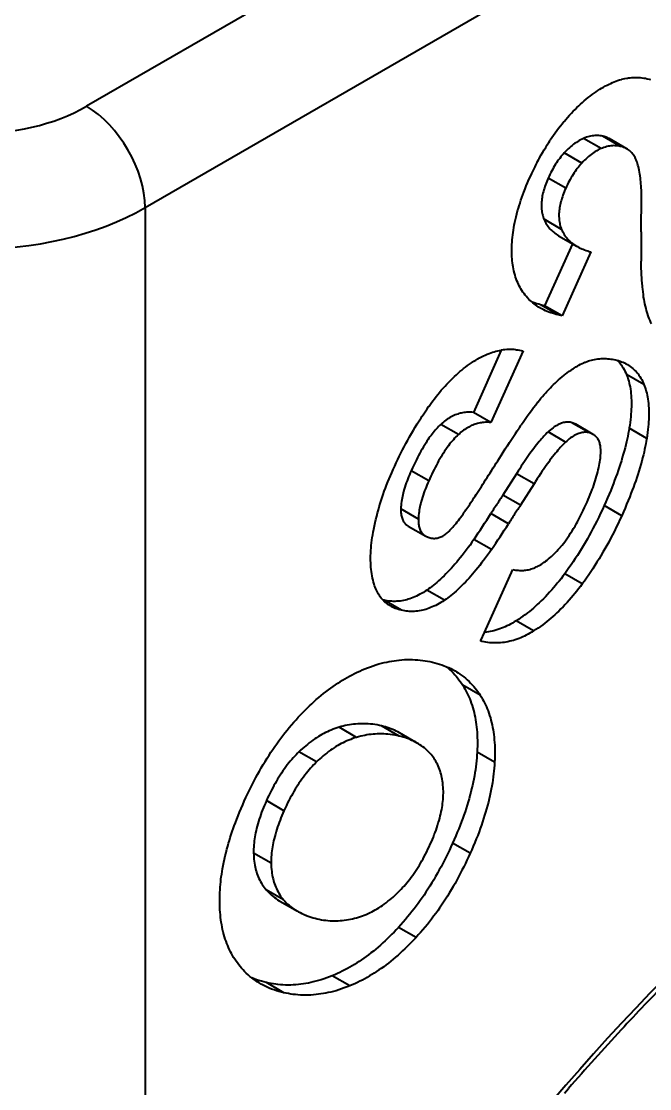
# Model space of a CAD drawing. Header units: millimetres. Extents: x 15 to 415, y 5 to 292.
# Drawn here: x 291.45 to 299.05, y 126.95 to 139.85 of the extents above; entities that cross this region are included whole.
import ezdxf

# ---------------------------------------------------------------- set-up
doc = ezdxf.new("R2010")
doc.units = ezdxf.units.MM
doc.layers.add('Geometries', color=7, linetype='Continuous')

msp = doc.modelspace()

# ---------------------------------------------------------------- linework, layer by layer
at = {"layer": 'Geometries', "linetype": 'Continuous', "lineweight": 40}
for p, q in [((301.58, 144.21), (292.244, 138.819)), ((292.951, 137.595), (302.288, 142.985)), ((298.016, 138.631), (298.022, 138.64)), ((297.845, 138.401), (297.851, 138.41)), ((298.465, 138.308), (298.252, 138.43)), ((298.7, 138.335), (298.488, 138.457)), ((298.776, 138.306), (298.564, 138.428)), ((297.711, 138.176), (297.715, 138.184)), ((298.231, 138.133), (298.019, 138.255)), ((298.038, 137.829), (297.826, 137.951)), ((298.954, 137.656), (298.954, 137.661)), ((292.951, 137.595), (292.951, 123.196)), ((297.988, 137.331), (297.776, 137.454)), ((297.957, 137.251), (298.118, 137.158)), ((298.118, 137.158), (297.782, 136.409)), ((298.118, 137.158), (298.169, 137.129)), ((298.342, 137.061), (297.994, 136.287)), ((298.949, 136.933), (298.949, 136.948)), ((297.728, 136.382), (297.716, 136.389)), ((297.782, 136.409), (297.734, 136.42)), ((297.947, 136.298), (297.734, 136.42)), ((297.994, 136.287), (297.782, 136.409)), ((297.994, 136.287), (297.947, 136.298)), ((297.258, 135.872), (296.921, 135.12)), ((297.521, 135.862), (297.133, 134.997)), ((298.776, 135.702), (298.78, 135.7)), ((298.023, 135.573), (298.035, 135.582)), ((298.127, 135.648), (298.14, 135.656)), ((298.984, 135.455), (298.772, 135.577)), ((297.133, 134.997), (296.921, 135.12)), ((296.739, 134.853), (296.527, 134.975)), ((298.315, 134.875), (298.103, 134.997)), ((298.37, 134.854), (298.158, 134.976)), ((299.018, 134.806), (298.805, 134.929)), ((298.036, 134.76), (297.824, 134.883)), ((296.381, 134.292), (296.168, 134.414)), ((297.441, 134.377), (297.278, 134.12)), ((297.654, 134.255), (297.441, 134.377)), ((297.654, 134.255), (297.49, 133.998)), ((297.49, 133.998), (297.278, 134.12)), ((296.256, 133.83), (296.044, 133.953)), ((297.345, 133.773), (297.133, 133.896)), ((298.714, 133.871), (298.502, 133.994)), ((296.132, 133.746), (296.344, 133.623)), ((297.141, 133.463), (296.928, 133.585)), ((297.057, 132.46), (297.399, 133.221)), ((297.399, 133.221), (297.414, 133.218)), ((298.237, 133.046), (298.025, 133.168)), ((296.571, 132.85), (296.359, 132.972)), ((295.841, 132.85), (295.826, 132.854)), ((296.053, 132.728), (295.841, 132.85)), ((297.649, 132.478), (297.437, 132.601)), ((297.01, 132.356), (297.012, 132.361)), ((297.028, 132.351), (297.01, 132.356)), ((297.012, 132.361), (297.057, 132.46)), ((297.028, 132.351), (297.012, 132.361)), ((297.004, 131.701), (296.792, 131.823)), ((295.508, 131.192), (295.296, 131.315)), ((296.023, 131.208), (295.811, 131.331)), ((296.241, 131.124), (296.029, 131.247)), ((295.025, 130.896), (294.812, 131.018)), ((297.178, 130.891), (296.966, 131.013)), ((294.63, 130.305), (294.418, 130.428)), ((296.882, 129.791), (296.67, 129.913)), ((294.475, 129.672), (294.263, 129.794)), ((293.854, 129.298), (293.855, 129.319)), ((294.626, 129.229), (294.414, 129.351)), ((294.582, 129.213), (294.795, 129.09)), ((294.893, 129.043), (294.909, 129.036)), ((296.227, 128.774), (296.015, 128.896)), ((294.242, 128.285), (294.24, 128.286)), ((294.24, 128.286), (294.24, 128.286)), ((294.63, 128.106), (294.418, 128.229)), ((295.427, 128.189), (295.215, 128.312))]:
    msp.add_line(p, q, dxfattribs=at)
at = {"layer": 'Geometries', "linetype": 'Continuous', "lineweight": 40, "flags": 128}
for points in [[(298.368, 138.97), (298.38, 138.978), (298.404, 138.995), (298.426, 139.01), (298.449, 139.025), (298.472, 139.039), (298.495, 139.052), (298.518, 139.065)], [(298.518, 139.065), (298.54, 139.076), (298.54, 139.076)], [(298.54, 139.076), (298.561, 139.087), (298.581, 139.096), (298.602, 139.106), (298.623, 139.114), (298.644, 139.122), (298.664, 139.129), (298.687, 139.137), (298.71, 139.143), (298.717, 139.145)], [(298.717, 139.145), (298.732, 139.149), (298.754, 139.154), (298.777, 139.158), (298.784, 139.16)], [(298.784, 139.16), (298.797, 139.162), (298.817, 139.164), (298.837, 139.166), (298.857, 139.167), (298.877, 139.168), (298.896, 139.168), (298.909, 139.168)], [(298.909, 139.168), (298.916, 139.167), (298.938, 139.166), (298.959, 139.164), (298.981, 139.161), (298.999, 139.157)], [(298.999, 139.157), (299.002, 139.157), (299.023, 139.152)], [(299.023, 139.152), (299.046, 139.147), (299.062, 139.142)], [(298.196, 138.826), (298.217, 138.846), (298.239, 138.866), (298.261, 138.885), (298.284, 138.905), (298.308, 138.924), (298.332, 138.943), (298.356, 138.961), (298.368, 138.97)], [(298.022, 138.64), (298.038, 138.658), (298.06, 138.684), (298.083, 138.71), (298.106, 138.735), (298.128, 138.759), (298.151, 138.782), (298.173, 138.804), (298.195, 138.825), (298.196, 138.826)], [(298.252, 138.43), (298.235, 138.422), (298.218, 138.414), (298.2, 138.404), (298.183, 138.394), (298.166, 138.383), (298.149, 138.372), (298.133, 138.36), (298.116, 138.347), (298.099, 138.333), (298.083, 138.319), (298.067, 138.304), (298.051, 138.288), (298.034, 138.272), (298.019, 138.255)], [(298.488, 138.457), (298.472, 138.461), (298.456, 138.463), (298.439, 138.465), (298.423, 138.466), (298.406, 138.466), (298.389, 138.465), (298.373, 138.464), (298.356, 138.461), (298.339, 138.458), (298.322, 138.454), (298.305, 138.449), (298.287, 138.444), (298.27, 138.438), (298.252, 138.43)], [(298.564, 138.428), (298.563, 138.429), (298.551, 138.435), (298.539, 138.441), (298.527, 138.446), (298.514, 138.45), (298.502, 138.454), (298.488, 138.457)], [(297.715, 138.184), (297.726, 138.203), (297.742, 138.233), (297.76, 138.263), (297.777, 138.292), (297.795, 138.321), (297.814, 138.352), (297.83, 138.377)], [(297.83, 138.377), (297.833, 138.382), (297.845, 138.401)], [(298.465, 138.308), (298.447, 138.3), (298.43, 138.291), (298.412, 138.282), (298.395, 138.272), (298.378, 138.261), (298.361, 138.25), (298.345, 138.237), (298.328, 138.224), (298.312, 138.211), (298.295, 138.197), (298.279, 138.182), (298.263, 138.166), (298.247, 138.15), (298.231, 138.133)], [(298.7, 138.335), (298.684, 138.338), (298.668, 138.341), (298.651, 138.343), (298.635, 138.343), (298.618, 138.344), (298.602, 138.343), (298.585, 138.341), (298.568, 138.339), (298.551, 138.336), (298.534, 138.332), (298.517, 138.327), (298.499, 138.321), (298.482, 138.315), (298.465, 138.308)], [(298.776, 138.306), (298.775, 138.306), (298.763, 138.313), (298.751, 138.318), (298.739, 138.323), (298.727, 138.328), (298.714, 138.332), (298.7, 138.335)], [(298.905, 138.127), (298.9, 138.143), (298.895, 138.158), (298.889, 138.173), (298.883, 138.187), (298.876, 138.2), (298.868, 138.213), (298.861, 138.225), (298.854, 138.236), (298.846, 138.246), (298.837, 138.256), (298.828, 138.265), (298.818, 138.275), (298.808, 138.284), (298.798, 138.292), (298.786, 138.299), (298.776, 138.306)], [(297.666, 138.088), (297.675, 138.107), (297.692, 138.14), (297.697, 138.15)], [(297.697, 138.15), (297.709, 138.172), (297.711, 138.176)], [(298.019, 138.255), (298.005, 138.24), (297.991, 138.224), (297.978, 138.207), (297.965, 138.19), (297.952, 138.173), (297.939, 138.155), (297.927, 138.137), (297.915, 138.118), (297.903, 138.099), (297.891, 138.079), (297.88, 138.059), (297.868, 138.038), (297.857, 138.017), (297.846, 137.996), (297.836, 137.974), (297.826, 137.951)], [(297.61, 137.971), (297.626, 138.006), (297.642, 138.04), (297.658, 138.073), (297.666, 138.088)], [(298.231, 138.133), (298.217, 138.117), (298.203, 138.101), (298.19, 138.085), (298.177, 138.068), (298.164, 138.051), (298.151, 138.033), (298.139, 138.014), (298.127, 137.996), (298.115, 137.976), (298.103, 137.957), (298.092, 137.936), (298.08, 137.916), (298.069, 137.895), (298.059, 137.873), (298.048, 137.851), (298.038, 137.829)], [(298.954, 137.661), (298.954, 137.691), (298.954, 137.721), (298.953, 137.75), (298.953, 137.779), (298.952, 137.806), (298.95, 137.833), (298.949, 137.858), (298.947, 137.883), (298.945, 137.906), (298.943, 137.93), (298.94, 137.952), (298.937, 137.977), (298.933, 138), (298.93, 138.023), (298.925, 138.046), (298.921, 138.067), (298.916, 138.088), (298.911, 138.108), (298.905, 138.127)], [(297.486, 137.652), (297.496, 137.683), (297.508, 137.716), (297.52, 137.749), (297.532, 137.783), (297.546, 137.82), (297.561, 137.857), (297.577, 137.895), (297.593, 137.933), (297.61, 137.971)], [(297.826, 137.951), (297.816, 137.93), (297.808, 137.909), (297.8, 137.889), (297.792, 137.868), (297.785, 137.848), (297.779, 137.829), (297.773, 137.809), (297.767, 137.79), (297.762, 137.771), (297.758, 137.752), (297.754, 137.733), (297.751, 137.715), (297.749, 137.697), (297.747, 137.679), (297.745, 137.661), (297.744, 137.644), (297.744, 137.627), (297.744, 137.61), (297.745, 137.593), (297.746, 137.577), (297.748, 137.56), (297.75, 137.544), (297.753, 137.529), (297.756, 137.513), (297.76, 137.498), (297.765, 137.483), (297.77, 137.468), (297.776, 137.454)], [(298.038, 137.829), (298.028, 137.808), (298.02, 137.787), (298.012, 137.766), (298.004, 137.746), (297.997, 137.726), (297.991, 137.706), (297.985, 137.686), (297.979, 137.667), (297.975, 137.648), (297.97, 137.629), (297.967, 137.611), (297.963, 137.592), (297.961, 137.574), (297.959, 137.556), (297.957, 137.539), (297.956, 137.521), (297.956, 137.504), (297.956, 137.487), (297.957, 137.47), (297.958, 137.454), (297.96, 137.438), (297.962, 137.422), (297.965, 137.406), (297.968, 137.391), (297.972, 137.375), (297.977, 137.361), (297.982, 137.346), (297.988, 137.331)], [(297.389, 137.178), (297.391, 137.206), (297.394, 137.235), (297.397, 137.264), (297.401, 137.293), (297.405, 137.323), (297.41, 137.353), (297.416, 137.383), (297.423, 137.417), (297.43, 137.45), (297.438, 137.485), (297.447, 137.519), (297.456, 137.554), (297.466, 137.586), (297.475, 137.618), (297.486, 137.65), (297.486, 137.652)], [(298.949, 137.301), (298.949, 137.322), (298.949, 137.351), (298.95, 137.38), (298.95, 137.411), (298.95, 137.442), (298.951, 137.473), (298.951, 137.503), (298.952, 137.533), (298.952, 137.564), (298.953, 137.596), (298.953, 137.628), (298.954, 137.656)], [(297.776, 137.454), (297.782, 137.438), (297.79, 137.422), (297.798, 137.407), (297.807, 137.393), (297.816, 137.379), (297.826, 137.365), (297.837, 137.351), (297.847, 137.34), (297.858, 137.328), (297.869, 137.317), (297.88, 137.306), (297.893, 137.296), (297.905, 137.285), (297.92, 137.275), (297.935, 137.265), (297.951, 137.255), (297.957, 137.251)], [(297.988, 137.331), (297.995, 137.315), (298.002, 137.3), (298.01, 137.285), (298.019, 137.27), (298.028, 137.256), (298.038, 137.242), (298.049, 137.229), (298.059, 137.217), (298.07, 137.206), (298.081, 137.194), (298.093, 137.184), (298.105, 137.173), (298.118, 137.163), (298.132, 137.152), (298.147, 137.142), (298.163, 137.132), (298.169, 137.129)], [(297.507, 136.594), (297.496, 136.613), (297.486, 136.631), (297.475, 136.651), (297.466, 136.67), (297.457, 136.69), (297.448, 136.711), (297.44, 136.732), (297.432, 136.755), (297.425, 136.779), (297.418, 136.804), (297.412, 136.829), (297.406, 136.854), (297.402, 136.878), (297.398, 136.901), (297.394, 136.926), (297.391, 136.951), (297.389, 136.976), (297.387, 137.001), (297.386, 137.027), (297.385, 137.056), (297.385, 137.086), (297.386, 137.116), (297.387, 137.147), (297.389, 137.178)], [(298.169, 137.129), (298.179, 137.123), (298.196, 137.114), (298.198, 137.113)], [(298.198, 137.113), (298.213, 137.106), (298.226, 137.1)], [(298.226, 137.1), (298.231, 137.098), (298.249, 137.091), (298.266, 137.084), (298.284, 137.078), (298.303, 137.072), (298.322, 137.066), (298.342, 137.061)], [(298.955, 136.779), (298.954, 136.787), (298.953, 136.823), (298.951, 136.859), (298.95, 136.896), (298.949, 136.933)], [(298.966, 136.635), (298.965, 136.645), (298.962, 136.68), (298.959, 136.716), (298.956, 136.752), (298.955, 136.779)], [(298.976, 136.544), (298.972, 136.577), (298.968, 136.61), (298.966, 136.635)], [(297.573, 136.507), (297.563, 136.519), (297.548, 136.537), (297.534, 136.555), (297.52, 136.574), (297.507, 136.594)], [(297.63, 136.451), (297.623, 136.458), (297.607, 136.472), (297.592, 136.486), (297.578, 136.502), (297.573, 136.507)], [(299.031, 136.301), (299.023, 136.325), (299.016, 136.35), (299.009, 136.376), (299.002, 136.403), (298.996, 136.43), (298.99, 136.458), (298.985, 136.486), (298.98, 136.514), (298.976, 136.544)], [(297.734, 136.42), (297.711, 136.426), (297.688, 136.432), (297.666, 136.439), (297.644, 136.446), (297.63, 136.451)], [(297.716, 136.389), (297.709, 136.393), (297.689, 136.406), (297.672, 136.418), (297.655, 136.431), (297.638, 136.444), (297.63, 136.451)], [(297.947, 136.298), (297.923, 136.304), (297.9, 136.31), (297.878, 136.317), (297.856, 136.324), (297.834, 136.332), (297.813, 136.34), (297.793, 136.349), (297.771, 136.359), (297.75, 136.37), (297.729, 136.381), (297.728, 136.382)], [(299.075, 136.19), (299.067, 136.208), (299.057, 136.23), (299.048, 136.253), (299.039, 136.276), (299.031, 136.3), (299.031, 136.301)], [(296.978, 135.769), (296.996, 135.779), (297.019, 135.791), (297.042, 135.802), (297.065, 135.813), (297.087, 135.823), (297.11, 135.832), (297.131, 135.839), (297.152, 135.846), (297.173, 135.853), (297.192, 135.858)], [(297.192, 135.858), (297.194, 135.858), (297.215, 135.863), (297.236, 135.868), (297.258, 135.872)], [(297.435, 135.877), (297.438, 135.876), (297.459, 135.874), (297.479, 135.871), (297.5, 135.867), (297.521, 135.862)], [(296.557, 135.414), (296.578, 135.437), (296.601, 135.462), (296.624, 135.487), (296.648, 135.511), (296.672, 135.534), (296.693, 135.555), (296.715, 135.575), (296.737, 135.594), (296.759, 135.613), (296.781, 135.632), (296.803, 135.65), (296.826, 135.667), (296.85, 135.685), (296.875, 135.703), (296.9, 135.72), (296.925, 135.737), (296.95, 135.752)], [(296.95, 135.752), (296.973, 135.766), (296.978, 135.769)], [(298.14, 135.656), (298.159, 135.669), (298.179, 135.68), (298.198, 135.691), (298.218, 135.701), (298.237, 135.711), (298.257, 135.72), (298.269, 135.725)], [(298.269, 135.725), (298.277, 135.728), (298.295, 135.735), (298.313, 135.741), (298.331, 135.746), (298.349, 135.751), (298.367, 135.756), (298.385, 135.76), (298.405, 135.763), (298.425, 135.766), (298.445, 135.769), (298.448, 135.769)], [(298.448, 135.769), (298.465, 135.77), (298.486, 135.771), (298.506, 135.771), (298.526, 135.77), (298.544, 135.769), (298.559, 135.768)], [(298.559, 135.768), (298.563, 135.768), (298.582, 135.765), (298.6, 135.762), (298.619, 135.759), (298.638, 135.755)], [(298.638, 135.755), (298.657, 135.75), (298.663, 135.748)], [(298.663, 135.748), (298.676, 135.745), (298.695, 135.739), (298.713, 135.732), (298.731, 135.725), (298.748, 135.717), (298.765, 135.708), (298.776, 135.702)], [(298.663, 135.748), (298.676, 135.735), (298.688, 135.721), (298.7, 135.706), (298.711, 135.691), (298.722, 135.675), (298.733, 135.657), (298.744, 135.638), (298.754, 135.619), (298.763, 135.598), (298.772, 135.577)], [(298.78, 135.7), (298.783, 135.698), (298.8, 135.688), (298.817, 135.676), (298.833, 135.664), (298.848, 135.651), (298.862, 135.639), (298.875, 135.626), (298.888, 135.613), (298.9, 135.599), (298.912, 135.584), (298.923, 135.569), (298.934, 135.553), (298.945, 135.535), (298.956, 135.516), (298.966, 135.496), (298.975, 135.476), (298.984, 135.455)], [(297.808, 135.372), (297.815, 135.378), (297.833, 135.398), (297.852, 135.418), (297.871, 135.437), (297.89, 135.456), (297.909, 135.474), (297.93, 135.493), (297.951, 135.512), (297.972, 135.53), (297.993, 135.548), (298.014, 135.565), (298.023, 135.573)], [(298.035, 135.582), (298.036, 135.582), (298.056, 135.598), (298.077, 135.613), (298.081, 135.616)], [(298.081, 135.616), (298.098, 135.628), (298.119, 135.642), (298.127, 135.648)], [(298.772, 135.577), (298.78, 135.558), (298.787, 135.538), (298.794, 135.517), (298.8, 135.496), (298.805, 135.474), (298.81, 135.452), (298.815, 135.429), (298.819, 135.403), (298.82, 135.399)], [(298.984, 135.455), (298.992, 135.435), (298.999, 135.415), (299.006, 135.394), (299.012, 135.373), (299.017, 135.351), (299.022, 135.329), (299.027, 135.306), (299.031, 135.281), (299.035, 135.254), (299.038, 135.227), (299.04, 135.2), (299.042, 135.171), (299.043, 135.145), (299.044, 135.119), (299.044, 135.091), (299.043, 135.064), (299.042, 135.035), (299.04, 135.006), (299.038, 134.977), (299.035, 134.944), (299.032, 134.911), (299.028, 134.877), (299.023, 134.842), (299.018, 134.806)], [(296.409, 135.23), (296.43, 135.258), (296.45, 135.285), (296.471, 135.311), (296.492, 135.337), (296.512, 135.362), (296.533, 135.387), (296.554, 135.411), (296.557, 135.414)], [(297.7, 135.243), (297.719, 135.267), (297.738, 135.29), (297.757, 135.313), (297.776, 135.335), (297.795, 135.357), (297.808, 135.372)], [(298.82, 135.399), (298.823, 135.377), (298.826, 135.35), (298.828, 135.322), (298.83, 135.294), (298.83, 135.29)], [(296.297, 135.069), (296.313, 135.092), (296.337, 135.128), (296.361, 135.162), (296.38, 135.19)], [(296.38, 135.19), (296.385, 135.197), (296.409, 135.23)], [(298.83, 135.29), (298.831, 135.268), (298.831, 135.241), (298.831, 135.214), (298.831, 135.186), (298.83, 135.158), (298.828, 135.129), (298.826, 135.1), (298.823, 135.067), (298.82, 135.033), (298.816, 134.999), (298.811, 134.964), (298.805, 134.929)], [(295.951, 134.429), (295.969, 134.469), (295.988, 134.509), (296.006, 134.549), (296.025, 134.588), (296.045, 134.627), (296.064, 134.666), (296.084, 134.704), (296.106, 134.745), (296.128, 134.786), (296.15, 134.826), (296.172, 134.865), (296.195, 134.904), (296.218, 134.943), (296.242, 134.981), (296.265, 135.019), (296.289, 135.056), (296.297, 135.069)], [(296.921, 135.12), (296.904, 135.121), (296.887, 135.122), (296.87, 135.123), (296.854, 135.122), (296.837, 135.121), (296.821, 135.12), (296.805, 135.118), (296.79, 135.115), (296.775, 135.112), (296.76, 135.109), (296.746, 135.105), (296.731, 135.1), (296.717, 135.095), (296.7, 135.089), (296.684, 135.082), (296.668, 135.074), (296.652, 135.066), (296.636, 135.057), (296.62, 135.047), (296.604, 135.037), (296.589, 135.026), (296.573, 135.014), (296.558, 135.002), (296.542, 134.989), (296.527, 134.975)], [(296.527, 134.975), (296.513, 134.962), (296.5, 134.948), (296.486, 134.934), (296.473, 134.92), (296.46, 134.905), (296.447, 134.89), (296.434, 134.874), (296.421, 134.858), (296.409, 134.841), (296.396, 134.824), (296.384, 134.807), (296.372, 134.789), (296.359, 134.771), (296.348, 134.753), (296.332, 134.728), (296.317, 134.703), (296.302, 134.677), (296.287, 134.652), (296.273, 134.626), (296.259, 134.6), (296.245, 134.574), (296.232, 134.548), (296.215, 134.514), (296.199, 134.481), (296.184, 134.448), (296.168, 134.414)], [(297.133, 134.997), (297.116, 134.999), (297.099, 135), (297.082, 135), (297.066, 135), (297.049, 134.999), (297.033, 134.998), (297.017, 134.995), (297.002, 134.993), (296.987, 134.99), (296.972, 134.986), (296.958, 134.982), (296.943, 134.978), (296.929, 134.973), (296.913, 134.967), (296.896, 134.96), (296.88, 134.952), (296.864, 134.943), (296.848, 134.934), (296.832, 134.925), (296.817, 134.914), (296.801, 134.903), (296.785, 134.892), (296.77, 134.879), (296.755, 134.866), (296.739, 134.853)], [(297.331, 134.715), (297.332, 134.717), (297.357, 134.755), (297.382, 134.792), (297.406, 134.829), (297.429, 134.863), (297.451, 134.896), (297.473, 134.929), (297.477, 134.934)], [(297.477, 134.934), (297.495, 134.961), (297.498, 134.964)], [(298.103, 134.997), (298.09, 135), (298.078, 135.001), (298.065, 135.002), (298.052, 135.002), (298.039, 135.001), (298.025, 134.999), (298.012, 134.996), (297.998, 134.993), (297.985, 134.988), (297.971, 134.983), (297.957, 134.977), (297.943, 134.97), (297.928, 134.962), (297.914, 134.953), (297.899, 134.944), (297.884, 134.933), (297.869, 134.922), (297.854, 134.91), (297.839, 134.897), (297.824, 134.883)], [(298.158, 134.976), (298.157, 134.977), (298.147, 134.982), (298.136, 134.986), (298.126, 134.991), (298.114, 134.994), (298.103, 134.997)], [(298.805, 134.929), (298.8, 134.896), (298.794, 134.863), (298.787, 134.83), (298.78, 134.796), (298.772, 134.762), (298.764, 134.727), (298.755, 134.692), (298.745, 134.653), (298.734, 134.614), (298.722, 134.574), (298.71, 134.533), (298.697, 134.492), (298.685, 134.455), (298.672, 134.417), (298.658, 134.378), (298.644, 134.34), (298.629, 134.3), (298.614, 134.261), (298.599, 134.221), (298.581, 134.176), (298.562, 134.131), (298.543, 134.086), (298.523, 134.04), (298.502, 133.994)], [(296.739, 134.853), (296.724, 134.838), (296.709, 134.823), (296.694, 134.807), (296.679, 134.79), (296.664, 134.773), (296.649, 134.754), (296.633, 134.735), (296.618, 134.715), (296.603, 134.695), (296.588, 134.673), (296.573, 134.651), (296.558, 134.628), (296.544, 134.605), (296.53, 134.582), (296.516, 134.558), (296.501, 134.533), (296.487, 134.507), (296.473, 134.481), (296.458, 134.454), (296.445, 134.428), (296.432, 134.402), (296.419, 134.375), (296.406, 134.348), (296.394, 134.32), (296.381, 134.292)], [(297.824, 134.883), (297.811, 134.871), (297.798, 134.858), (297.785, 134.845), (297.772, 134.831), (297.759, 134.817), (297.745, 134.801), (297.731, 134.785), (297.716, 134.767), (297.7, 134.748), (297.684, 134.728), (297.667, 134.707), (297.651, 134.685), (297.635, 134.664), (297.62, 134.643), (297.604, 134.621), (297.588, 134.598), (297.571, 134.575), (297.555, 134.551), (297.538, 134.526), (297.519, 134.498), (297.5, 134.469), (297.481, 134.439), (297.461, 134.409), (297.441, 134.377)], [(298.315, 134.875), (298.302, 134.877), (298.29, 134.879), (298.277, 134.879), (298.264, 134.879), (298.251, 134.878), (298.238, 134.876), (298.224, 134.874), (298.211, 134.87), (298.197, 134.866), (298.183, 134.86), (298.169, 134.854), (298.155, 134.847), (298.14, 134.839), (298.126, 134.831), (298.111, 134.821), (298.096, 134.811), (298.081, 134.799), (298.066, 134.787), (298.051, 134.774), (298.036, 134.76)], [(298.37, 134.854), (298.369, 134.854), (298.359, 134.859), (298.349, 134.864), (298.338, 134.868), (298.327, 134.872), (298.315, 134.875)], [(298.459, 134.59), (298.46, 134.607), (298.461, 134.624), (298.462, 134.64), (298.462, 134.656), (298.461, 134.671), (298.46, 134.686), (298.459, 134.7), (298.457, 134.714), (298.454, 134.727), (298.451, 134.739), (298.448, 134.751), (298.444, 134.763), (298.44, 134.774), (298.435, 134.784), (298.429, 134.794), (298.424, 134.803), (298.417, 134.812), (298.41, 134.821), (298.403, 134.828), (298.395, 134.836), (298.387, 134.842), (298.378, 134.849), (298.37, 134.854)], [(299.018, 134.806), (299.012, 134.774), (299.006, 134.741), (298.999, 134.707), (298.992, 134.673), (298.985, 134.639), (298.976, 134.605), (298.967, 134.57), (298.957, 134.531), (298.946, 134.491), (298.934, 134.451), (298.922, 134.411), (298.909, 134.37), (298.897, 134.332), (298.884, 134.294), (298.87, 134.256), (298.856, 134.217), (298.842, 134.178), (298.826, 134.138), (298.811, 134.098), (298.793, 134.054), (298.774, 134.009), (298.755, 133.964), (298.735, 133.918), (298.714, 133.871)], [(297.256, 134.598), (297.281, 134.638), (297.307, 134.678), (297.331, 134.715)], [(298.036, 134.76), (298.023, 134.748), (298.01, 134.736), (297.997, 134.723), (297.984, 134.709), (297.971, 134.694), (297.957, 134.679), (297.943, 134.663), (297.928, 134.644), (297.912, 134.625), (297.896, 134.605), (297.879, 134.584), (297.863, 134.562), (297.847, 134.542), (297.832, 134.52), (297.816, 134.498), (297.8, 134.476), (297.783, 134.452), (297.767, 134.428), (297.75, 134.404), (297.731, 134.376), (297.712, 134.347), (297.693, 134.317), (297.673, 134.286), (297.654, 134.255)], [(296.811, 133.913), (296.821, 133.927), (296.831, 133.942), (296.842, 133.957), (296.853, 133.974), (296.864, 133.991), (296.876, 134.008), (296.888, 134.027), (296.901, 134.046), (296.914, 134.065), (296.927, 134.086), (296.941, 134.107), (296.956, 134.129), (296.971, 134.152), (296.986, 134.176), (297.002, 134.2), (297.018, 134.225), (297.034, 134.251), (297.051, 134.277), (297.069, 134.304), (297.087, 134.332), (297.105, 134.361), (297.124, 134.39), (297.143, 134.42), (297.161, 134.448), (297.179, 134.477), (297.198, 134.506), (297.217, 134.536), (297.236, 134.567), (297.256, 134.598)], [(298.282, 134.003), (298.296, 134.035), (298.309, 134.066), (298.322, 134.097), (298.335, 134.127), (298.346, 134.157), (298.358, 134.187), (298.368, 134.214), (298.377, 134.241), (298.386, 134.268), (298.395, 134.294), (298.403, 134.32), (298.411, 134.348), (298.418, 134.374), (298.425, 134.401), (298.431, 134.427), (298.437, 134.452), (298.442, 134.477), (298.447, 134.501), (298.45, 134.524), (298.454, 134.546), (298.457, 134.568), (298.459, 134.59)], [(295.709, 133.671), (295.716, 133.71), (295.724, 133.749), (295.733, 133.788), (295.742, 133.827), (295.752, 133.866), (295.762, 133.905), (295.772, 133.942), (295.783, 133.979), (295.794, 134.017), (295.806, 134.054), (295.818, 134.091), (295.831, 134.129), (295.844, 134.166), (295.858, 134.204), (295.872, 134.242), (295.887, 134.279), (295.902, 134.317), (295.918, 134.354), (295.934, 134.391), (295.951, 134.429)], [(296.168, 134.414), (296.158, 134.389), (296.147, 134.365), (296.137, 134.341), (296.128, 134.317), (296.119, 134.293), (296.11, 134.27), (296.101, 134.243), (296.092, 134.217), (296.084, 134.191), (296.077, 134.165), (296.072, 134.144), (296.067, 134.123), (296.062, 134.102), (296.058, 134.082), (296.054, 134.061), (296.051, 134.042), (296.049, 134.019), (296.046, 133.996), (296.045, 133.974), (296.044, 133.953)], [(296.381, 134.292), (296.37, 134.267), (296.359, 134.242), (296.349, 134.218), (296.34, 134.194), (296.331, 134.171), (296.322, 134.148), (296.313, 134.121), (296.304, 134.094), (296.297, 134.068), (296.289, 134.043), (296.284, 134.021), (296.279, 134), (296.274, 133.979), (296.27, 133.959), (296.267, 133.939), (296.264, 133.919), (296.261, 133.896), (296.258, 133.874), (296.257, 133.852), (296.256, 133.83)], [(297.278, 134.12), (297.273, 134.114), (297.268, 134.106), (297.263, 134.098), (297.258, 134.09), (297.251, 134.081), (297.245, 134.071), (297.238, 134.06), (297.231, 134.049), (297.223, 134.037), (297.215, 134.024), (297.206, 134.01), (297.197, 133.996), (297.187, 133.981), (297.177, 133.965), (297.166, 133.949), (297.156, 133.932), (297.144, 133.914), (297.133, 133.896)], [(296.044, 133.953), (296.044, 133.937), (296.044, 133.922), (296.045, 133.907), (296.047, 133.893), (296.049, 133.879), (296.051, 133.866), (296.054, 133.853), (296.058, 133.841), (296.062, 133.83), (296.066, 133.819), (296.071, 133.809), (296.077, 133.799), (296.083, 133.79), (296.09, 133.781), (296.097, 133.773), (296.105, 133.766), (296.113, 133.759), (296.122, 133.752), (296.131, 133.746), (296.132, 133.746)], [(296.585, 133.648), (296.595, 133.656), (296.605, 133.664), (296.616, 133.674), (296.627, 133.684), (296.638, 133.696), (296.65, 133.707), (296.662, 133.72), (296.674, 133.733), (296.686, 133.748), (296.699, 133.763), (296.712, 133.779), (296.725, 133.796), (296.739, 133.813), (296.753, 133.832), (296.767, 133.851), (296.781, 133.871), (296.796, 133.891), (296.811, 133.913)], [(297.49, 133.998), (297.485, 133.991), (297.481, 133.984), (297.475, 133.976), (297.47, 133.967), (297.464, 133.958), (297.457, 133.948), (297.45, 133.938), (297.443, 133.926), (297.435, 133.914), (297.427, 133.901), (297.418, 133.888), (297.409, 133.873), (297.399, 133.858), (297.389, 133.843), (297.379, 133.826), (297.368, 133.809), (297.356, 133.792), (297.345, 133.773)], [(298.502, 133.994), (298.481, 133.947), (298.459, 133.9), (298.436, 133.853), (298.414, 133.807), (298.391, 133.762), (298.367, 133.717), (298.345, 133.675), (298.322, 133.633), (298.299, 133.592), (298.276, 133.551), (298.252, 133.511), (298.228, 133.471), (298.203, 133.431), (298.178, 133.392), (298.153, 133.353), (298.128, 133.315), (298.103, 133.278), (298.077, 133.241), (298.051, 133.204), (298.025, 133.168)], [(298.178, 133.796), (298.184, 133.806), (298.201, 133.837), (298.218, 133.87), (298.234, 133.902), (298.25, 133.935), (298.266, 133.969), (298.282, 134.003)], [(296.256, 133.83), (296.256, 133.815), (296.256, 133.799), (296.257, 133.784), (296.259, 133.77), (296.261, 133.757), (296.263, 133.744), (296.266, 133.731), (296.27, 133.719), (296.274, 133.708), (296.278, 133.697), (296.284, 133.686), (296.289, 133.677), (296.295, 133.667), (296.302, 133.659), (296.309, 133.651), (296.317, 133.643), (296.325, 133.636), (296.334, 133.63), (296.343, 133.624), (296.344, 133.623)], [(298.041, 133.578), (298.06, 133.605), (298.078, 133.632), (298.097, 133.66), (298.115, 133.689), (298.132, 133.717), (298.15, 133.746), (298.167, 133.776), (298.178, 133.796)], [(298.714, 133.871), (298.693, 133.824), (298.671, 133.777), (298.649, 133.731), (298.626, 133.685), (298.603, 133.639), (298.579, 133.594), (298.557, 133.552), (298.534, 133.511), (298.511, 133.469), (298.488, 133.429), (298.464, 133.388), (298.44, 133.348), (298.415, 133.309), (298.391, 133.269), (298.365, 133.231), (298.34, 133.192), (298.315, 133.155), (298.289, 133.118), (298.263, 133.082), (298.237, 133.046)], [(295.721, 133.043), (295.714, 133.067), (295.707, 133.092), (295.702, 133.117), (295.696, 133.143), (295.692, 133.169), (295.688, 133.196), (295.685, 133.222), (295.682, 133.248), (295.68, 133.274), (295.679, 133.301), (295.678, 133.329), (295.678, 133.358), (295.678, 133.388), (295.679, 133.419), (295.681, 133.45), (295.683, 133.481), (295.686, 133.513), (295.69, 133.544), (295.694, 133.575), (295.698, 133.607), (295.703, 133.639), (295.709, 133.671)], [(296.398, 133.603), (296.409, 133.601), (296.42, 133.599), (296.431, 133.598), (296.441, 133.597), (296.452, 133.597), (296.463, 133.598), (296.473, 133.599), (296.483, 133.6), (296.494, 133.603), (296.505, 133.606), (296.517, 133.61), (296.529, 133.614), (296.54, 133.619), (296.551, 133.625), (296.563, 133.632), (296.574, 133.639), (296.585, 133.648)], [(296.344, 133.623), (296.353, 133.619), (296.364, 133.614), (296.374, 133.61), (296.386, 133.606), (296.398, 133.603)], [(296.928, 133.585), (296.904, 133.551), (296.88, 133.517), (296.856, 133.485), (296.832, 133.453), (296.809, 133.422), (296.785, 133.392), (296.762, 133.363), (296.74, 133.336), (296.719, 133.311), (296.698, 133.286), (296.677, 133.262), (296.655, 133.238), (296.635, 133.216), (296.612, 133.191), (296.589, 133.168), (296.567, 133.146), (296.544, 133.124), (296.522, 133.103), (296.5, 133.083), (296.478, 133.064), (296.458, 133.047), (296.438, 133.031), (296.418, 133.015), (296.398, 133), (296.379, 132.986), (296.359, 132.972)], [(297.978, 133.497), (297.979, 133.498), (297.995, 133.517), (298.01, 133.537), (298.026, 133.557), (298.041, 133.578)], [(297.141, 133.463), (297.116, 133.428), (297.092, 133.395), (297.068, 133.362), (297.045, 133.331), (297.021, 133.3), (296.997, 133.27), (296.974, 133.24), (296.952, 133.214), (296.931, 133.188), (296.91, 133.164), (296.889, 133.139), (296.868, 133.116), (296.847, 133.093), (296.824, 133.069), (296.801, 133.046), (296.779, 133.023), (296.757, 133.002), (296.734, 132.981), (296.712, 132.961), (296.69, 132.941), (296.67, 132.924), (296.65, 132.908), (296.63, 132.892), (296.61, 132.878), (296.591, 132.863), (296.571, 132.85)], [(297.791, 133.318), (297.794, 133.321), (297.812, 133.334), (297.829, 133.348), (297.847, 133.362), (297.864, 133.377), (297.88, 133.393), (297.897, 133.409), (297.914, 133.425), (297.93, 133.443), (297.947, 133.461), (297.963, 133.479), (297.978, 133.497)], [(297.414, 133.218), (297.415, 133.217), (297.431, 133.214), (297.448, 133.212), (297.464, 133.211), (297.48, 133.21), (297.496, 133.209), (297.511, 133.21), (297.526, 133.21), (297.541, 133.212), (297.556, 133.214), (297.571, 133.216), (297.587, 133.219), (297.603, 133.223), (297.619, 133.228), (297.635, 133.233), (297.65, 133.239), (297.666, 133.245), (297.681, 133.252), (297.695, 133.259), (297.71, 133.266), (297.725, 133.275), (297.739, 133.283)], [(297.739, 133.283), (297.757, 133.295), (297.776, 133.308), (297.791, 133.318)], [(298.025, 133.168), (298.003, 133.139), (297.981, 133.11), (297.959, 133.082), (297.936, 133.054), (297.914, 133.027), (297.891, 133), (297.869, 132.974), (297.843, 132.946), (297.818, 132.919), (297.793, 132.892), (297.767, 132.866), (297.741, 132.841), (297.718, 132.819), (297.694, 132.797), (297.67, 132.776), (297.646, 132.755), (297.622, 132.735), (297.598, 132.715), (297.574, 132.696), (297.547, 132.675), (297.519, 132.656), (297.492, 132.637), (297.465, 132.618), (297.437, 132.601)], [(295.826, 132.854), (295.819, 132.862), (295.807, 132.876), (295.795, 132.891), (295.785, 132.907), (295.774, 132.923), (295.765, 132.94), (295.756, 132.956), (295.748, 132.972), (295.741, 132.989), (295.734, 133.007), (295.727, 133.025), (295.721, 133.043)], [(298.237, 133.046), (298.215, 133.016), (298.193, 132.988), (298.171, 132.959), (298.148, 132.932), (298.126, 132.905), (298.103, 132.878), (298.081, 132.852), (298.056, 132.824), (298.03, 132.797), (298.005, 132.77), (297.979, 132.744), (297.953, 132.719), (297.93, 132.696), (297.906, 132.674), (297.882, 132.653), (297.858, 132.632), (297.834, 132.612), (297.81, 132.592), (297.786, 132.573), (297.759, 132.553), (297.732, 132.533), (297.704, 132.514), (297.677, 132.496), (297.649, 132.478)], [(296.359, 132.972), (296.338, 132.958), (296.317, 132.945), (296.295, 132.932), (296.274, 132.921), (296.253, 132.91), (296.232, 132.899), (296.211, 132.89), (296.192, 132.882), (296.173, 132.875), (296.153, 132.868), (296.134, 132.862), (296.115, 132.856), (296.096, 132.852), (296.076, 132.847), (296.055, 132.843), (296.034, 132.84), (296.014, 132.838), (295.993, 132.837), (295.973, 132.836), (295.952, 132.836), (295.934, 132.837), (295.915, 132.838), (295.896, 132.84), (295.878, 132.843), (295.859, 132.846), (295.841, 132.85)], [(295.92, 132.779), (295.911, 132.785), (295.896, 132.794), (295.883, 132.803), (295.869, 132.814), (295.856, 132.824), (295.844, 132.836), (295.831, 132.849), (295.826, 132.854)], [(296.053, 132.728), (296.033, 132.733), (296.014, 132.738), (295.995, 132.745), (295.977, 132.751), (295.959, 132.759), (295.942, 132.767), (295.925, 132.776), (295.92, 132.779)], [(296.571, 132.85), (296.55, 132.836), (296.529, 132.822), (296.507, 132.81), (296.486, 132.798), (296.465, 132.787), (296.444, 132.777), (296.423, 132.768), (296.404, 132.76), (296.385, 132.752), (296.366, 132.745), (296.347, 132.739), (296.327, 132.734), (296.308, 132.729), (296.288, 132.725), (296.267, 132.721), (296.246, 132.718), (296.226, 132.716), (296.205, 132.714), (296.185, 132.714), (296.164, 132.714), (296.146, 132.714), (296.127, 132.716), (296.109, 132.718), (296.09, 132.72), (296.071, 132.724), (296.053, 132.728)], [(297.437, 132.601), (297.415, 132.587), (297.393, 132.574), (297.371, 132.562), (297.349, 132.55), (297.327, 132.54), (297.306, 132.529), (297.284, 132.52), (297.262, 132.511), (297.239, 132.502), (297.216, 132.494), (297.193, 132.487), (297.17, 132.481), (297.148, 132.475), (297.125, 132.47), (297.103, 132.466), (297.081, 132.463), (297.06, 132.46), (297.057, 132.459)], [(297.649, 132.478), (297.627, 132.465), (297.605, 132.452), (297.583, 132.44), (297.561, 132.428), (297.54, 132.417), (297.518, 132.407), (297.496, 132.397), (297.474, 132.388), (297.451, 132.38), (297.428, 132.372), (297.405, 132.365), (297.383, 132.358), (297.36, 132.353), (297.337, 132.348), (297.315, 132.344), (297.294, 132.34), (297.272, 132.337), (297.25, 132.335), (297.228, 132.334), (297.207, 132.333), (297.185, 132.333), (297.164, 132.333), (297.141, 132.334), (297.118, 132.336), (297.096, 132.339), (297.073, 132.343), (297.051, 132.347), (297.028, 132.351)], [(295.608, 132.02), (295.642, 132.034), (295.676, 132.046), (295.709, 132.058), (295.743, 132.069), (295.776, 132.079), (295.809, 132.088), (295.842, 132.096), (295.873, 132.103), (295.903, 132.109), (295.933, 132.115), (295.963, 132.119), (295.993, 132.123), (296.023, 132.127), (296.056, 132.13), (296.088, 132.132), (296.121, 132.133), (296.153, 132.133), (296.185, 132.133), (296.218, 132.131), (296.25, 132.129), (296.279, 132.126), (296.308, 132.123), (296.337, 132.118), (296.367, 132.114), (296.396, 132.108), (296.425, 132.102)], [(296.425, 132.102), (296.455, 132.094), (296.484, 132.086), (296.513, 132.077), (296.541, 132.068), (296.569, 132.057), (296.588, 132.05)], [(294.804, 131.436), (294.831, 131.465), (294.858, 131.493), (294.885, 131.52), (294.912, 131.547), (294.939, 131.573), (294.966, 131.599), (294.994, 131.624), (295.021, 131.648), (295.05, 131.673), (295.079, 131.697), (295.108, 131.721), (295.137, 131.744), (295.167, 131.766), (295.196, 131.788), (295.224, 131.808), (295.253, 131.828), (295.281, 131.847), (295.31, 131.865), (295.338, 131.883), (295.367, 131.9), (295.396, 131.917), (295.424, 131.933), (295.455, 131.949), (295.485, 131.964), (295.516, 131.979), (295.547, 131.994), (295.577, 132.007), (295.608, 132.02)], [(296.588, 132.05), (296.596, 132.046), (296.623, 132.035), (296.647, 132.023), (296.67, 132.011), (296.693, 131.999), (296.699, 131.996)], [(296.588, 132.05), (296.592, 132.046), (296.614, 132.029), (296.635, 132.01), (296.656, 131.991), (296.676, 131.971), (296.695, 131.95), (296.713, 131.93), (296.729, 131.91), (296.746, 131.889), (296.762, 131.868), (296.777, 131.846), (296.792, 131.823)], [(296.699, 131.996), (296.716, 131.986), (296.738, 131.972), (296.759, 131.957), (296.782, 131.941), (296.804, 131.924), (296.826, 131.906), (296.847, 131.888), (296.868, 131.868), (296.888, 131.848), (296.907, 131.828), (296.925, 131.808), (296.942, 131.788), (296.958, 131.767), (296.974, 131.745), (296.989, 131.723), (297.004, 131.701)], [(296.792, 131.823), (296.806, 131.801), (296.819, 131.778), (296.831, 131.755), (296.843, 131.732), (296.855, 131.708), (296.866, 131.683), (296.876, 131.659), (296.886, 131.633), (296.896, 131.606), (296.905, 131.579), (296.913, 131.551), (296.921, 131.522), (296.929, 131.493), (296.935, 131.464), (296.941, 131.435), (296.946, 131.406), (296.951, 131.377), (296.955, 131.347), (296.959, 131.317), (296.962, 131.286), (296.965, 131.255), (296.966, 131.223), (296.968, 131.189), (296.969, 131.155), (296.969, 131.12), (296.969, 131.085), (296.968, 131.049), (296.966, 131.013)], [(297.004, 131.701), (297.018, 131.678), (297.031, 131.656), (297.043, 131.633), (297.056, 131.609), (297.067, 131.585), (297.078, 131.561), (297.088, 131.536), (297.098, 131.511), (297.108, 131.484), (297.117, 131.456), (297.126, 131.428), (297.133, 131.4), (297.141, 131.371), (297.147, 131.342), (297.153, 131.313), (297.159, 131.284), (297.163, 131.255), (297.167, 131.225), (297.171, 131.194), (297.174, 131.163), (297.177, 131.132), (297.179, 131.1), (297.18, 131.067), (297.181, 131.033), (297.181, 130.998), (297.181, 130.963), (297.18, 130.927), (297.178, 130.891)], [(294.151, 130.422), (294.17, 130.464), (294.189, 130.506), (294.209, 130.547), (294.229, 130.587), (294.249, 130.627), (294.27, 130.667), (294.29, 130.706), (294.311, 130.745), (294.334, 130.785), (294.356, 130.824), (294.379, 130.863), (294.402, 130.902), (294.426, 130.94), (294.45, 130.977), (294.473, 131.013), (294.496, 131.047), (294.52, 131.082), (294.543, 131.116), (294.567, 131.149), (294.592, 131.182), (294.616, 131.214), (294.641, 131.246), (294.668, 131.279), (294.694, 131.312), (294.721, 131.344), (294.749, 131.375), (294.776, 131.406), (294.804, 131.436)], [(295.296, 131.315), (295.272, 131.307), (295.249, 131.299), (295.225, 131.29), (295.202, 131.281), (295.178, 131.271), (295.155, 131.261), (295.133, 131.25), (295.112, 131.239), (295.09, 131.227), (295.069, 131.215), (295.047, 131.202), (295.025, 131.188), (295.002, 131.173), (294.98, 131.158), (294.958, 131.142), (294.936, 131.125), (294.914, 131.108), (294.893, 131.091), (294.873, 131.074), (294.853, 131.056), (294.832, 131.037), (294.812, 131.018)], [(295.811, 131.331), (295.784, 131.336), (295.757, 131.342), (295.73, 131.346), (295.703, 131.35), (295.676, 131.353), (295.649, 131.355), (295.623, 131.356), (295.598, 131.357), (295.573, 131.357), (295.547, 131.356), (295.522, 131.355), (295.496, 131.353), (295.471, 131.351), (295.446, 131.347), (295.421, 131.343), (295.395, 131.339), (295.37, 131.334), (295.346, 131.328), (295.321, 131.322), (295.296, 131.315)], [(296.029, 131.247), (296.026, 131.249), (296.006, 131.259), (295.987, 131.269), (295.966, 131.279), (295.945, 131.288), (295.924, 131.296), (295.902, 131.304), (295.88, 131.312), (295.857, 131.319), (295.834, 131.325), (295.811, 131.331)], [(295.508, 131.192), (295.484, 131.185), (295.461, 131.177), (295.437, 131.168), (295.414, 131.159), (295.39, 131.149), (295.367, 131.138), (295.345, 131.128), (295.324, 131.117), (295.302, 131.105), (295.281, 131.093), (295.259, 131.08), (295.237, 131.066), (295.215, 131.051), (295.192, 131.036), (295.17, 131.02), (295.148, 131.003), (295.126, 130.986), (295.106, 130.969), (295.085, 130.951), (295.065, 130.933), (295.045, 130.915), (295.025, 130.896)], [(296.023, 131.208), (295.996, 131.214), (295.969, 131.219), (295.942, 131.224), (295.915, 131.227), (295.888, 131.23), (295.861, 131.232), (295.836, 131.234), (295.81, 131.234), (295.785, 131.234), (295.759, 131.234), (295.734, 131.233), (295.709, 131.231), (295.683, 131.228), (295.658, 131.225), (295.633, 131.221), (295.607, 131.216), (295.583, 131.211), (295.558, 131.205), (295.533, 131.199), (295.508, 131.192)], [(296.241, 131.124), (296.238, 131.126), (296.219, 131.137), (296.199, 131.147), (296.178, 131.156), (296.157, 131.166), (296.136, 131.174), (296.114, 131.182), (296.092, 131.189), (296.07, 131.196), (296.047, 131.202), (296.023, 131.208)], [(296.41, 130.984), (296.395, 131.001), (296.379, 131.017), (296.363, 131.034), (296.346, 131.049), (296.329, 131.064), (296.311, 131.078), (296.293, 131.091), (296.275, 131.103), (296.257, 131.115), (296.241, 131.124)], [(294.812, 131.018), (294.794, 131), (294.776, 130.982), (294.759, 130.963), (294.741, 130.944), (294.724, 130.924), (294.706, 130.904), (294.69, 130.883), (294.671, 130.859), (294.653, 130.835), (294.635, 130.811), (294.617, 130.786), (294.6, 130.76), (294.584, 130.736), (294.569, 130.712), (294.553, 130.687), (294.538, 130.662), (294.523, 130.636), (294.509, 130.61), (294.494, 130.583), (294.479, 130.553), (294.463, 130.523), (294.448, 130.491), (294.433, 130.46), (294.418, 130.428)], [(296.536, 130.725), (296.535, 130.729), (296.53, 130.749), (296.524, 130.769), (296.518, 130.789), (296.511, 130.809), (296.503, 130.829), (296.495, 130.849), (296.486, 130.868), (296.476, 130.886), (296.466, 130.905), (296.456, 130.921), (296.445, 130.937), (296.434, 130.953), (296.422, 130.969), (296.41, 130.984)], [(296.966, 131.013), (296.964, 130.978), (296.961, 130.943), (296.958, 130.908), (296.954, 130.872), (296.95, 130.836), (296.945, 130.8), (296.939, 130.763), (296.933, 130.727), (296.925, 130.688), (296.917, 130.649), (296.909, 130.61), (296.9, 130.57), (296.89, 130.53), (296.879, 130.49), (296.868, 130.451), (296.857, 130.412), (296.845, 130.373), (296.833, 130.334), (296.82, 130.294), (296.806, 130.254), (296.792, 130.214), (296.777, 130.174), (296.761, 130.131), (296.744, 130.088), (296.726, 130.045), (296.708, 130.001), (296.689, 129.957), (296.67, 129.913)], [(295.025, 130.896), (295.006, 130.878), (294.988, 130.859), (294.971, 130.84), (294.953, 130.821), (294.936, 130.801), (294.919, 130.781), (294.902, 130.76), (294.883, 130.737), (294.865, 130.713), (294.847, 130.688), (294.829, 130.663), (294.812, 130.638), (294.796, 130.614), (294.781, 130.589), (294.766, 130.565), (294.75, 130.539), (294.736, 130.514), (294.721, 130.487), (294.706, 130.461), (294.691, 130.431), (294.675, 130.4), (294.66, 130.369), (294.645, 130.337), (294.63, 130.305)], [(297.178, 130.891), (297.176, 130.856), (297.173, 130.821), (297.17, 130.785), (297.166, 130.75), (297.162, 130.714), (297.157, 130.677), (297.151, 130.641), (297.145, 130.604), (297.137, 130.566), (297.129, 130.527), (297.121, 130.487), (297.112, 130.448), (297.102, 130.408), (297.091, 130.367), (297.081, 130.329), (297.069, 130.29), (297.057, 130.251), (297.045, 130.211), (297.032, 130.172), (297.018, 130.132), (297.004, 130.092), (296.989, 130.051), (296.973, 130.008), (296.956, 129.966), (296.938, 129.922), (296.92, 129.879), (296.901, 129.835), (296.882, 129.791)], [(296.551, 130.643), (296.548, 130.663), (296.544, 130.686), (296.54, 130.708), (296.536, 130.725)], [(296.4, 129.902), (296.413, 129.931), (296.425, 129.96), (296.437, 129.988), (296.448, 130.017), (296.458, 130.044), (296.469, 130.072), (296.478, 130.099), (296.488, 130.129), (296.497, 130.158), (296.506, 130.187), (296.514, 130.216), (296.521, 130.244), (296.527, 130.269), (296.533, 130.295), (296.538, 130.319), (296.542, 130.344), (296.546, 130.368), (296.549, 130.392), (296.552, 130.416), (296.554, 130.442), (296.556, 130.467), (296.557, 130.492), (296.558, 130.517), (296.558, 130.541)], [(296.558, 130.541), (296.557, 130.566), (296.556, 130.591), (296.553, 130.616), (296.551, 130.64), (296.551, 130.643)], [(293.855, 129.319), (293.857, 129.35), (293.859, 129.381), (293.861, 129.413), (293.865, 129.445), (293.868, 129.477), (293.872, 129.508), (293.877, 129.54), (293.882, 129.572), (293.887, 129.605), (293.894, 129.643), (293.902, 129.683), (293.911, 129.722), (293.92, 129.762), (293.93, 129.802), (293.94, 129.842), (293.95, 129.877), (293.96, 129.912), (293.97, 129.947), (293.981, 129.982), (293.993, 130.018), (294.005, 130.053), (294.017, 130.088), (294.03, 130.124), (294.043, 130.16), (294.059, 130.203), (294.076, 130.246), (294.094, 130.29), (294.112, 130.333), (294.131, 130.378), (294.151, 130.422)], [(294.418, 130.428), (294.406, 130.399), (294.394, 130.371), (294.382, 130.343), (294.371, 130.315), (294.36, 130.287), (294.351, 130.26), (294.341, 130.233), (294.331, 130.204), (294.322, 130.175), (294.314, 130.146), (294.306, 130.118), (294.299, 130.09), (294.293, 130.065), (294.287, 130.04), (294.283, 130.015), (294.278, 129.991), (294.274, 129.967), (294.271, 129.943), (294.268, 129.919), (294.266, 129.894), (294.264, 129.868), (294.263, 129.843), (294.263, 129.819), (294.263, 129.794)], [(294.63, 130.305), (294.618, 130.277), (294.606, 130.248), (294.594, 130.22), (294.583, 130.192), (294.573, 130.165), (294.563, 130.138), (294.553, 130.111), (294.543, 130.082), (294.534, 130.053), (294.526, 130.024), (294.518, 129.996), (294.511, 129.968), (294.505, 129.942), (294.5, 129.917), (294.495, 129.893), (294.49, 129.868), (294.487, 129.844), (294.483, 129.82), (294.481, 129.797), (294.478, 129.771), (294.476, 129.746), (294.475, 129.721), (294.475, 129.696), (294.475, 129.672)], [(296.011, 129.32), (296.029, 129.338), (296.047, 129.357), (296.065, 129.376), (296.082, 129.395), (296.1, 129.415), (296.117, 129.435), (296.133, 129.456), (296.152, 129.479), (296.17, 129.503), (296.187, 129.527), (296.205, 129.552), (296.222, 129.577), (296.238, 129.601), (296.253, 129.625), (296.268, 129.649), (296.283, 129.674), (296.297, 129.699), (296.312, 129.725), (296.326, 129.751), (296.341, 129.78), (296.356, 129.81), (296.371, 129.84), (296.385, 129.871), (296.4, 129.902)], [(296.67, 129.913), (296.65, 129.871), (296.631, 129.83), (296.611, 129.789), (296.591, 129.748), (296.571, 129.708), (296.551, 129.668), (296.53, 129.629), (296.509, 129.59), (296.487, 129.55), (296.464, 129.511), (296.441, 129.472), (296.418, 129.433), (296.394, 129.395), (296.37, 129.357), (296.347, 129.322), (296.324, 129.287), (296.301, 129.253), (296.277, 129.219), (296.253, 129.185), (296.228, 129.152), (296.203, 129.12), (296.178, 129.087), (296.152, 129.054), (296.125, 129.022), (296.098, 128.99), (296.071, 128.958), (296.043, 128.927), (296.015, 128.896)], [(294.263, 129.794), (294.264, 129.769), (294.265, 129.744), (294.267, 129.72), (294.27, 129.696), (294.273, 129.672), (294.277, 129.649), (294.281, 129.628), (294.286, 129.607), (294.291, 129.586), (294.297, 129.566), (294.303, 129.546), (294.311, 129.526), (294.319, 129.506), (294.327, 129.486), (294.337, 129.467), (294.346, 129.449), (294.357, 129.43), (294.367, 129.414), (294.378, 129.397), (294.39, 129.382), (294.402, 129.366), (294.414, 129.351)], [(296.882, 129.791), (296.863, 129.749), (296.843, 129.707), (296.824, 129.666), (296.804, 129.626), (296.783, 129.586), (296.763, 129.546), (296.742, 129.507), (296.721, 129.468), (296.699, 129.428), (296.676, 129.388), (296.653, 129.349), (296.63, 129.311), (296.606, 129.272), (296.583, 129.235), (296.56, 129.2), (296.536, 129.165), (296.513, 129.13), (296.489, 129.096), (296.465, 129.063), (296.44, 129.03), (296.416, 128.997), (296.391, 128.965), (296.364, 128.932), (296.337, 128.899), (296.31, 128.867), (296.283, 128.835), (296.255, 128.804), (296.227, 128.774)], [(294.475, 129.672), (294.476, 129.647), (294.477, 129.622), (294.479, 129.597), (294.482, 129.573), (294.485, 129.55), (294.489, 129.526), (294.493, 129.505), (294.498, 129.484), (294.503, 129.464), (294.509, 129.444), (294.516, 129.424), (294.523, 129.403), (294.531, 129.383), (294.54, 129.364), (294.549, 129.345), (294.559, 129.326), (294.569, 129.308), (294.579, 129.291), (294.59, 129.275), (294.602, 129.259), (294.614, 129.244), (294.626, 129.229)], [(293.882, 128.902), (293.877, 128.927), (293.872, 128.957), (293.868, 128.986), (293.864, 129.017), (293.861, 129.047), (293.858, 129.079), (293.856, 129.11), (293.854, 129.144), (293.853, 129.178), (293.853, 129.212), (293.853, 129.247), (293.854, 129.283), (293.854, 129.298)], [(294.414, 129.351), (294.43, 129.334), (294.446, 129.317), (294.463, 129.301), (294.48, 129.285), (294.498, 129.27), (294.517, 129.256), (294.535, 129.243), (294.554, 129.23), (294.573, 129.218), (294.582, 129.213)], [(295.532, 129.019), (295.555, 129.027), (295.579, 129.035), (295.602, 129.044), (295.625, 129.053), (295.648, 129.063), (295.671, 129.074), (295.692, 129.084), (295.714, 129.096), (295.735, 129.108), (295.757, 129.12), (295.778, 129.133), (295.8, 129.147), (295.822, 129.162), (295.844, 129.178), (295.866, 129.194), (295.888, 129.211), (295.91, 129.229), (295.93, 129.246), (295.951, 129.263), (295.971, 129.282), (295.991, 129.3), (296.011, 129.32)], [(294.626, 129.229), (294.642, 129.211), (294.658, 129.194), (294.675, 129.178), (294.692, 129.163), (294.71, 129.148), (294.729, 129.133), (294.747, 129.12), (294.766, 129.108), (294.785, 129.096), (294.795, 129.09)], [(294.795, 129.09), (294.805, 129.085), (294.825, 129.074), (294.846, 129.063), (294.868, 129.054), (294.89, 129.044), (294.893, 129.043)], [(294.909, 129.036), (294.912, 129.035), (294.935, 129.027), (294.959, 129.02), (294.982, 129.013), (295.007, 129.006), (295.031, 129)], [(295.031, 129), (295.057, 128.994), (295.083, 128.989), (295.109, 128.985), (295.135, 128.982), (295.161, 128.979), (295.187, 128.977), (295.212, 128.976), (295.237, 128.975), (295.261, 128.975), (295.286, 128.976), (295.311, 128.978), (295.335, 128.98), (295.36, 128.982), (295.385, 128.986), (295.409, 128.99), (295.434, 128.995), (295.459, 129), (295.483, 129.006), (295.507, 129.012), (295.532, 129.019)], [(294.036, 128.511), (294.022, 128.533), (294.009, 128.556), (293.996, 128.579), (293.983, 128.602), (293.972, 128.626), (293.96, 128.651), (293.95, 128.675), (293.94, 128.701), (293.93, 128.728), (293.92, 128.755), (293.912, 128.783), (293.903, 128.811), (293.896, 128.84), (293.889, 128.87), (293.883, 128.898), (293.882, 128.902)], [(296.015, 128.896), (295.988, 128.867), (295.961, 128.839), (295.934, 128.812), (295.907, 128.785), (295.88, 128.759), (295.853, 128.733), (295.825, 128.708), (295.798, 128.683), (295.769, 128.658), (295.74, 128.634), (295.711, 128.61), (295.682, 128.587), (295.653, 128.565), (295.623, 128.543), (295.595, 128.523), (295.567, 128.503), (295.539, 128.484), (295.511, 128.466), (295.482, 128.448), (295.454, 128.431), (295.425, 128.414), (295.397, 128.398), (295.367, 128.382), (295.336, 128.367), (295.306, 128.352), (295.276, 128.338), (295.245, 128.324), (295.215, 128.312)], [(296.227, 128.774), (296.2, 128.745), (296.173, 128.717), (296.146, 128.689), (296.119, 128.663), (296.092, 128.636), (296.065, 128.611), (296.037, 128.585), (296.01, 128.561), (295.981, 128.536), (295.952, 128.512), (295.923, 128.488), (295.894, 128.465), (295.865, 128.442), (295.836, 128.421), (295.807, 128.4), (295.779, 128.381), (295.751, 128.362), (295.723, 128.344), (295.694, 128.326), (295.666, 128.309), (295.637, 128.292), (295.609, 128.276), (295.579, 128.26), (295.548, 128.244), (295.518, 128.23), (295.488, 128.215), (295.457, 128.202), (295.427, 128.189)], [(294.24, 128.286), (294.24, 128.286), (294.218, 128.304), (294.196, 128.323), (294.175, 128.342), (294.154, 128.363), (294.135, 128.383), (294.117, 128.403), (294.1, 128.423), (294.083, 128.444), (294.067, 128.466), (294.051, 128.488), (294.036, 128.511)], [(294.418, 128.229), (294.387, 128.236), (294.357, 128.245), (294.327, 128.254), (294.298, 128.263), (294.269, 128.274), (294.242, 128.285)], [(294.343, 128.217), (294.331, 128.224), (294.308, 128.238), (294.286, 128.253), (294.263, 128.269), (294.242, 128.285)], [(294.63, 128.106), (294.599, 128.114), (294.569, 128.122), (294.539, 128.131), (294.51, 128.141), (294.481, 128.151), (294.453, 128.163), (294.426, 128.174), (294.401, 128.186), (294.377, 128.198), (294.354, 128.211), (294.343, 128.217)], [(295.215, 128.312), (295.181, 128.298), (295.148, 128.286), (295.115, 128.274), (295.082, 128.264), (295.049, 128.254), (295.017, 128.245), (294.984, 128.236), (294.954, 128.23), (294.925, 128.223), (294.895, 128.218), (294.866, 128.213), (294.836, 128.209), (294.807, 128.206), (294.775, 128.203), (294.743, 128.201), (294.712, 128.199), (294.68, 128.199), (294.649, 128.199), (294.618, 128.201), (294.587, 128.203), (294.558, 128.205), (294.53, 128.209), (294.502, 128.213), (294.474, 128.217), (294.446, 128.223), (294.418, 128.229)], [(295.427, 128.189), (295.394, 128.176), (295.36, 128.164), (295.327, 128.152), (295.294, 128.141), (295.261, 128.131), (295.229, 128.122), (295.196, 128.114), (295.166, 128.107), (295.137, 128.101), (295.107, 128.095), (295.078, 128.091), (295.048, 128.087), (295.019, 128.083), (294.987, 128.08), (294.956, 128.078), (294.924, 128.077), (294.893, 128.077), (294.861, 128.077), (294.83, 128.078), (294.799, 128.08), (294.771, 128.083), (294.742, 128.086), (294.714, 128.09), (294.686, 128.095), (294.658, 128.1), (294.63, 128.106)], [(298.022, 126.892), (298.048, 126.922), (298.07, 126.947)]]:
    msp.add_lwpolyline(points, dxfattribs=at)
at = {"layer": 'Geometries', "linetype": 'Continuous', "lineweight": 40}
for centre, radius, start, end in [((300.112, 136.906), 2.715, 140.5394, 146.3712), ((313.429, 137.132), 14.481, 179.3292, 180.7286), ((297.366, 135.202), 0.678, 84.1264, 99.1187), ((302.996, 131.177), 6.676, 142.4859, 145.4457), ((285.299, 141.443), 14.035, 325.9546, 327.4729), ((285.511, 141.32), 14.035, 325.9546, 327.4729), ((318.568, 109.212), 27.105, 135.3675, 137.1169), ((319.343, 108.493), 28.162, 137.1175, 139.0595)]:
    msp.add_arc(centre, radius, start, end, dxfattribs=at)
for centre, major_axis, start_param, end_param in [((290.83, 139.636), (2, 0), 3.926991, 5.497787), ((292.244, 138.003), (0.5, -0.866), 0.785398, 2.356194), ((290.83, 138.819), (-3, 0), 0.785398, 2.356194), ((303.906, 116.828), (9.275, 16.065), 0.909088, 1.362525), ((304.251, 116.564), (7.925, 13.727), 0.858983, 3.160457)]:
    msp.add_ellipse(centre, major_axis=major_axis, ratio=0.57735, start_param=start_param, end_param=end_param, dxfattribs=at)

doc.saveas('drawing.dxf')
